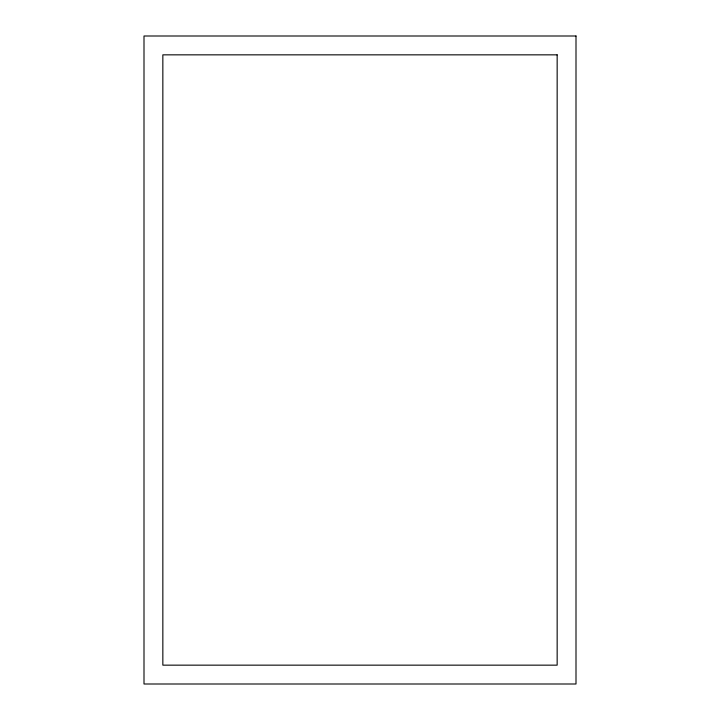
<?xml version="1.0" encoding="UTF-8"?>
<svg xmlns="http://www.w3.org/2000/svg" width="720" height="720" viewBox="0 0 720 720"><rect width="100%" height="100%" fill="white"/><g stroke="black" fill="none" stroke-linecap="round" stroke-linejoin="round"><path stroke-width="1.08" d="M576 36L144 36L144 684L576 684L576 36M557.154 54.846L162.846 54.846L162.846 665.154L557.154 665.154L557.154 54.846"/></g></svg>
